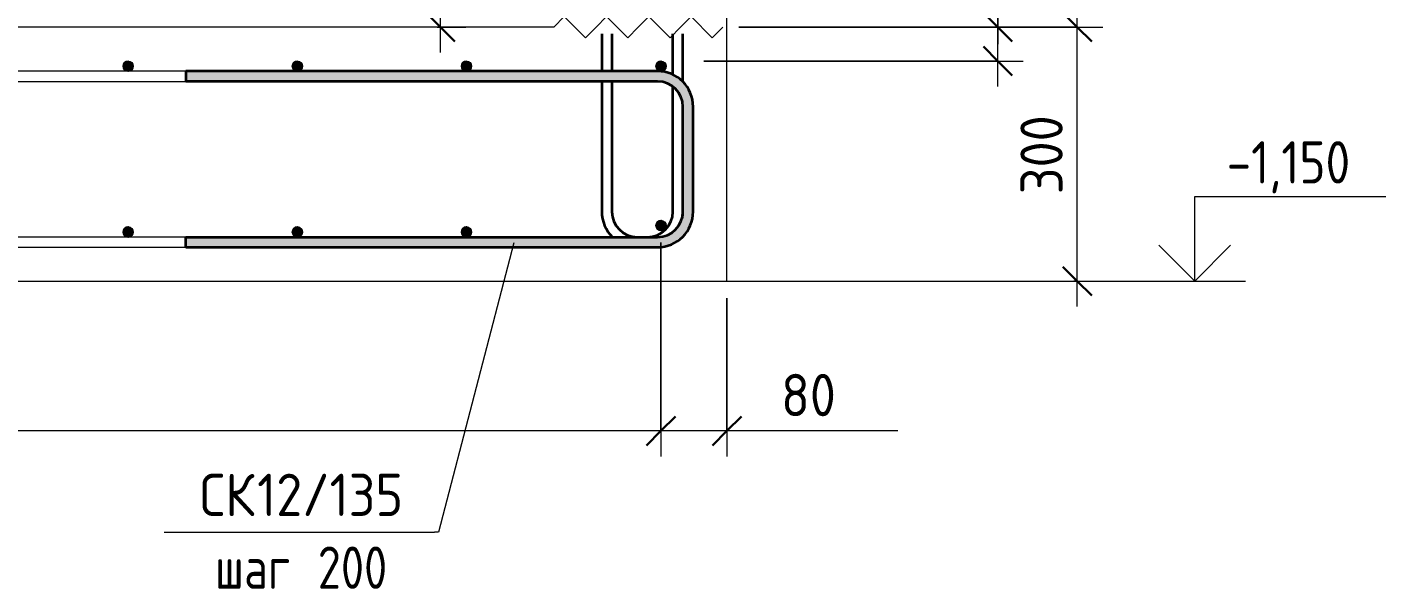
# Model space of a CAD drawing. Header units: millimetres. Extents: x 3129 to 68349, y -1586 to 12682.
# Drawn here: x 5638 to 7245, y -1514 to -850 of the extents above; entities that cross this region are included whole.
import ezdxf

# ---------------------------------------------------------------- set-up
doc = ezdxf.new("R2010")
doc.units = ezdxf.units.MM
doc.linetypes.add('01 Штриховая _2 мм_', pattern=[3, 2, -1])
for name, color, linetype, lineweight in [('AA_Dim', 7, 'Continuous', 9), ('AA_Dim-20', 7, 'Continuous', 9), ('AA_Linii', 7, 'Continuous', 9), ('AA_Oformlenie', 7, 'Continuous', 9), ('AA_Vinoska', 7, 'Continuous', 9), ('AA_Visotnaya otmetka', 7, 'Continuous', 9), ('AF_Lestnica', 7, '01 Штриховая _2 мм_', 9), ('AF_Perekritie_Опалубка', 253, 'Continuous', 20), ('AF_Stena_Гидроизоляция', 253, 'Continuous', 20), ('KR_Armatura', 7, 'Continuous', 20), ('KR_Armatura_Tonkie', 7, 'Continuous', 20)]:
    doc.layers.add(name, color=color, linetype=linetype, lineweight=lineweight)
doc.styles.add('ISOCPEUR', font='isocpeur.ttf', dxfattribs={"width": 0.85, "height": 50})
doc.styles.add('ISOCPEUR_1', font='isocpeur.ttf', dxfattribs={"width": 0.9, "height": 50})
doc.styles.add('ISOCPEUR_2', font='isocpeur.ttf', dxfattribs={"width": 0.8, "height": 50})
doc.dimstyles.new('05_Округл_1мм__прозр_', dxfattribs={"dimscale": 304.8, "dimtxt": 49.799059, "dimasz": 0.111549, "dimexe": 0.098425, "dimexo": 0.065617, "dimgap": 0.006562, "dimtad": 1, "dimdec": 0, "dimdsep": 46, "dimtxsty": 'ISOCPEUR_1', "dimblk1": 'OBLIQUE', "dimblk2": 'OBLIQUE', "dimsah": 1, "dimcen": 0.09, "dimdle": 0.098425, "dimazin": 0, "dimtfac": 1, "dimtdec": 4, "dimtix": 1, "dimtmove": 1, "dimatfit": 3, "dimfxl": 1, "dimtvp": 1, "dimtolj": 1, "dimtzin": 0, "dimlwd": 18, "dimlwe": 18, "dimarcsym": 2})
doc.dimstyles.new('05_Округл_1мм__прозр__1', dxfattribs={"dimscale": 304.8, "dimtxt": 49.799059, "dimasz": 0.111549, "dimexe": 0.098425, "dimexo": 0.065617, "dimgap": 0.006562, "dimtad": 1, "dimdec": 0, "dimdsep": 46, "dimtxsty": 'ISOCPEUR_1', "dimblk1": 'OBLIQUE', "dimblk2": 'OBLIQUE', "dimsah": 1, "dimcen": 0.09, "dimdle": 0.098425, "dimazin": 0, "dimtfac": 1, "dimtdec": 4, "dimtix": 1, "dimtmove": 0, "dimatfit": 3, "dimfxl": 1, "dimtvp": 1, "dimtolj": 1, "dimtzin": 0, "dimlwd": 18, "dimlwe": 18, "dimarcsym": 2})

# ---------------------------------------------------------------- blocks, each defined once
blk = doc.blocks.new('Лестницы 2 - Лестницы 1-3699303-Сечение 7')
at = {"layer": 'AF_Lestnica', "lineweight": 20}
blk.add_line((6465.9, -850), (6465.8, -850), dxfattribs=at)
blk = doc.blocks.new('Последовательность узлов - 3мм масшт20 маскировка-904226-Сечение 7')
at = {"layer": 'AA_Oformlenie'}
for p, q in [((3770.8, -850), (3783.3, -837.5)), ((3808.3, -862.5), (3783.3, -837.5)), ((3820.8, -850), (3808.3, -862.5)), ((3820.8, -850), (3833.3, -837.5)), ((3858.3, -862.5), (3833.3, -837.5)), ((3870.8, -850), (3858.3, -862.5)), ((3870.8, -850), (3883.3, -837.5)), ((3908.3, -862.5), (3883.3, -837.5)), ((3920.8, -850), (3908.3, -862.5)), ((3920.8, -850), (3933.3, -837.5)), ((3958.3, -862.5), (3933.3, -837.5)), ((3970.8, -850), (3958.3, -862.5))]:
    blk.add_line(p, q, dxfattribs=at)
blk = doc.blocks.new('Высотные отметки - Стрелка вверх-400292-Сечение 7')
at = {"layer": 'AA_Vinoska'}
for p, q in [((7018.9, -1050), (7244.9, -1050)), ((7018.9, -1150), (7018.9, -1050)), ((7018.9, -1150), (6976.5, -1107.6)), ((7018.9, -1150), (7061.3, -1107.6)), ((6958.9, -1150), (7078.9, -1150))]:
    blk.add_line(p, q, dxfattribs=at)
blk = doc.blocks.new('DIMBLOCK1-Сечение 7')
at = {"layer": 'AA_Dim-20', "lineweight": 18}
for p, q in [((6387.8, -1104.4), (6387.8, -1357.1)), ((6387.8, -1327.1), (6387.8, -1104.4)), ((6465.8, -1170), (6465.8, -1357.1)), ((6465.8, -1327.1), (6465.8, -1170)), ((6495.8, -1327.1), (6387.8, -1327.1)), ((6509.8, -1327.1), (6426.8, -1327.1)), ((6667.8, -1327.1), (6509.8, -1327.1))]:
    blk.add_line(p, q, dxfattribs=at)
at = {"layer": 'AA_Dim-20', "lineweight": 30}
for p, q in [((6387.8, -1327.1), (6404.8, -1310.1)), ((6465.8, -1327.1), (6482.8, -1310.1)), ((6387.8, -1327.1), (6370.8, -1344.1)), ((6465.8, -1327.1), (6448.8, -1344.1))]:
    blk.add_line(p, q, dxfattribs=at)
at = {"layer": 'AA_Dim-20', "color": 0, "lineweight": 18, "insert": (6529.8, -1259.7), "char_height": 50, "width": 165.486, "attachment_point": 1, "line_spacing_factor": 1.149209, "style": 'ISOCPEUR_1'}
blk.add_mtext('80\\fISOCPEUR|b0|i0|c130|p34|;\\W.9;ㅤ', dxfattribs=at)
blk = doc.blocks.new('_Oblique')
at = {"color": 0, "linetype": 'ByBlock', "lineweight": -2}
blk.add_line((-0.5, -0.5), (0.5, 0.5), dxfattribs=at)
blk = doc.blocks.new('DIMBLOCK2-Сечение 7')
at = {"layer": 'AA_Dim-20', "lineweight": 18}
for p, q in [((6387.8, -1104.4), (6387.8, -1357.1)), ((6387.8, -1327.1), (6387.8, -1104.4)), ((3957.8, -1118), (3957.8, -1357.1)), ((3957.8, -1327.1), (3957.8, -1118)), ((6387.8, -1327.1), (3957.8, -1327.1))]:
    blk.add_line(p, q, dxfattribs=at)
at = {"layer": 'AA_Dim-20', "lineweight": 30}
for p, q in [((3957.8, -1327.1), (3974.8, -1310.1)), ((6387.8, -1327.1), (6404.8, -1310.1)), ((3957.8, -1327.1), (3940.8, -1344.1)), ((6387.8, -1327.1), (6370.8, -1344.1))]:
    blk.add_line(p, q, dxfattribs=at)
at = {"layer": 'AA_Dim-20', "color": 0, "lineweight": 18, "insert": (5000.9, -1259.7), "char_height": 50, "width": 412.566, "attachment_point": 1, "line_spacing_factor": 1.149209, "style": 'ISOCPEUR_1'}
blk.add_mtext('12х200=2400', dxfattribs=at)
blk = doc.blocks.new('DIMBLOCK7-Сечение 7')
at = {"layer": 'AA_Dim-20', "lineweight": 18}
for p, q in [((6786.1, -647.2), (6786.1, -845.3)), ((6786.1, -920), (6786.1, -820)), ((6481.2, -850), (6816.1, -850)), ((6786.1, -850), (6481.2, -850)), ((6786.1, -845.3), (6786.1, -870)), ((6438.4, -890), (6816.1, -890)), ((6786.1, -890), (6438.4, -890))]:
    blk.add_line(p, q, dxfattribs=at)
at = {"layer": 'AA_Dim-20', "lineweight": 30}
for p, q in [((6786.1, -850), (6769.1, -833)), ((6786.1, -850), (6803.1, -867)), ((6786.1, -890), (6769.1, -873)), ((6786.1, -890), (6803.1, -907))]:
    blk.add_line(p, q, dxfattribs=at)
at = {"layer": 'AA_Dim-20', "color": 0, "lineweight": 18, "insert": (6718.8, -825.3), "char_height": 50, "width": 213.753, "attachment_point": 1, "rotation": 90, "line_spacing_factor": 1.149209, "style": 'ISOCPEUR_1'}
blk.add_mtext('з.с. 40', dxfattribs=at)
blk = doc.blocks.new('DIMBLOCK8-Сечение 7')
at = {"layer": 'AA_Dim-20', "lineweight": 30}
for p, q in [((6880.1, -850), (6863.1, -833)), ((6880.1, -850), (6897.1, -867)), ((6880.1, -1150), (6863.1, -1133)), ((6880.1, -1150), (6897.1, -1167))]:
    blk.add_line(p, q, dxfattribs=at)
at = {"layer": 'AA_Dim-20', "lineweight": 18}
for p, q in [((6880.1, -1180), (6880.1, -820)), ((6479.8, -850), (6910.1, -850)), ((6880.1, -850), (6479.8, -850)), ((6876.1, -1150), (6910.1, -1150)), ((6880.1, -1150), (6876.1, -1150))]:
    blk.add_line(p, q, dxfattribs=at)
at = {"layer": 'AA_Dim-20', "color": 0, "lineweight": 18, "insert": (6812.8, -1047.4), "char_height": 50, "width": 113.772, "attachment_point": 1, "rotation": 90, "line_spacing_factor": 1.149209, "style": 'ISOCPEUR_1'}
blk.add_mtext('300', dxfattribs=at)
blk = doc.blocks.new('DIMBLOCK12-Сечение 7')
at = {"layer": 'AA_Dim-20', "lineweight": 18}
for p, q in [((6025.6, -688.7), (6025.6, -771.9)), ((6025.6, -771.9), (6127.1, -825)), ((6291.8, -800), (6097.1, -800)), ((6127.1, -880), (6127.1, -800)), ((6127.1, -800), (6291.8, -800)), ((6123.1, -850), (6157.1, -850)), ((6127.1, -850), (6123.1, -850))]:
    blk.add_line(p, q, dxfattribs=at)
at = {"layer": 'AA_Dim-20', "lineweight": 30}
for p, q in [((6127.1, -800), (6110.1, -783)), ((6127.1, -800), (6144.1, -817)), ((6127.1, -850), (6110.1, -833)), ((6127.1, -850), (6144.1, -867))]:
    blk.add_line(p, q, dxfattribs=at)
at = {"layer": 'AA_Dim-20', "color": 0, "lineweight": 18, "insert": (5958.3, -751.9), "char_height": 50, "width": 75.848, "attachment_point": 1, "rotation": 90, "line_spacing_factor": 1.149209, "style": 'ISOCPEUR_1'}
blk.add_mtext('50', dxfattribs=at)
blk = doc.blocks.new('042_М_Арматуры - Диам длина поз _ Комментарий-2260297-Сечение 7')
at = {"layer": 'AA_Vinoska'}
blk.add_line((4423.6, -557.5), (4743.6, -557.5), dxfattribs=at)

msp = doc.modelspace()

# ---------------------------------------------------------------- hatches: boundary and pattern name
at = {"layer": 'KR_Armatura'}
h = msp.add_hatch(color=256, dxfattribs=at)
edge = h.paths.add_edge_path()
edge.add_arc((5757.8255, -896), 6, 0, 360)
for points in [[(5757.8255, -902), (5763.0217, -899), (5763.0217, -893), (5757.8255, -890), (5752.6294, -893), (5752.6294, -899)], [(5957.8268, -902), (5963.023, -899), (5963.023, -893), (5957.8268, -890), (5952.6307, -893), (5952.6307, -899)], [(6157.8282, -902), (6163.0243, -899), (6163.0243, -893), (6157.8282, -890), (6152.632, -893), (6152.632, -899)], [(6387.8299, -902), (6393.026, -899), (6393.026, -893), (6387.8299, -890), (6382.6337, -893), (6382.6337, -899)], [(5757.8255, -1098), (5763.0217, -1095), (5763.0217, -1089), (5757.8255, -1086), (5752.6294, -1089), (5752.6294, -1095)], [(5957.8268, -1098), (5963.023, -1095), (5963.023, -1089), (5957.8268, -1086), (5952.6307, -1089), (5952.6307, -1095)], [(6157.8282, -1098), (6163.0243, -1095), (6163.0243, -1089), (6157.8282, -1086), (6152.632, -1089), (6152.632, -1095)], [(6387.8299, -1090.385), (6393.026, -1087.385), (6393.026, -1081.385), (6387.8299, -1078.385), (6382.6337, -1081.385), (6382.6337, -1087.385)]]:
    msp.add_hatch(color=256, dxfattribs=at).paths.add_polyline_path(points)
h = msp.add_hatch(color=256, dxfattribs=at)
edge = h.paths.add_edge_path()
edge.add_arc((5957.8268, -896), 6, 0, 360)
h = msp.add_hatch(color=256, dxfattribs=at)
edge = h.paths.add_edge_path()
edge.add_arc((6157.8282, -896), 6, 0, 360)
h = msp.add_hatch(color=256, dxfattribs=at)
edge = h.paths.add_edge_path()
edge.add_arc((6387.8299, -896), 6, 0, 360)
h = msp.add_hatch(color=256, dxfattribs=at)
edge = h.paths.add_edge_path()
edge.add_arc((5757.8255, -1092), 6, 0, 360)
h = msp.add_hatch(color=256, dxfattribs=at)
edge = h.paths.add_edge_path()
edge.add_arc((5957.8268, -1092), 6, 0, 360)
h = msp.add_hatch(color=256, dxfattribs=at)
edge = h.paths.add_edge_path()
edge.add_arc((6157.8282, -1092), 6, 0, 360)
h = msp.add_hatch(color=256, dxfattribs=at)
edge = h.paths.add_edge_path()
edge.add_arc((6387.8299, -1084.385), 6, 0, 360)
at = {"layer": 'KR_Armatura_Tonkie'}
for points in [[(6317.8177, -914), (6383.7905, -914), (6383.7905, -902), (5825.7905, -902), (5825.7905, -914), (6301.7819, -914)], [(6420.1636, -944), (6425.7905, -944), (6424.3594, -933.1296), (6420.1636, -923), (6413.489, -914.3015), (6404.7905, -907.6269), (6394.6609, -903.4311), (6383.7905, -902), (6383.7905, -914), (6391.5551, -915.0222), (6398.7905, -918.0192), (6405.1673, -923), (6409.7713, -929), (6412.7683, -936.2354), (6413.8177, -944), (6415.9845, -944)], [(6413.8177, -1068), (6425.7905, -1068), (6425.7905, -944), (6413.7905, -944), (6413.7905, -1068)], [(6383.7905, -1110), (6394.6609, -1108.5689), (6404.7905, -1104.3731), (6413.8177, -1097.2701), (6420.1636, -1089), (6424.3594, -1078.8704), (6425.7905, -1068), (6413.7905, -1068), (6412.7683, -1075.7646), (6409.7713, -1083), (6404.5187, -1089.5854), (6398.7905, -1093.9808), (6391.5551, -1096.9778), (6383.7905, -1098), (6383.7905, -1108.5689)], [(6317.8177, -1110), (6383.7905, -1110), (6383.7905, -1098), (5825.7905, -1098), (5825.7905, -1110), (6301.7819, -1110)]]:
    msp.add_hatch(color=256, dxfattribs=at).paths.add_polyline_path(points)

# ---------------------------------------------------------------- linework, layer by layer
at = {"layer": 'AA_Linii'}
for p, q in [((6387.7905, -902), (3841.7905, -902)), ((3841.7905, -914), (6386.7905, -914)), ((6157.7905, -1092), (6157.7905, -1098)), ((6387.7905, -1090.385), (6387.7905, -1084.385)), ((5957.7905, -1098), (4377.7905, -1098)), ((4410.7905, -1110), (5835.7905, -1110))]:
    msp.add_line(p, q, dxfattribs=at)
at = {"layer": 'AA_Vinoska'}
for p, q in [((6213.6641, -1104.7338), (6124.7541, -1446.6954)), ((6124.7541, -1446.6954), (6120.1329, -1446.6954))]:
    msp.add_line(p, q, dxfattribs=at)
at = {"layer": 'AA_Visotnaya otmetka'}
for p, q in [((6396.541, -1150), (6782.3055, -1150)), ((6782.3055, -1150), (7018.9077, -1150))]:
    msp.add_line(p, q, dxfattribs=at)
at = {"layer": 'AF_Perekritie_Опалубка'}
for p, q in [((6260.9416, -850), (3970.7905, -850)), ((6465.8305, -1150), (6465.8305, -850)), ((3770.8165, -1150), (6465.8305, -1150)), ((6465.9347, -1150), (6465.8305, -1150))]:
    msp.add_line(p, q, dxfattribs=at)
at = {"layer": 'AF_Stena_Гидроизоляция'}
msp.add_line((6465.8305, -850), (6465.8305, -318), dxfattribs=at)
at = {"layer": 'KR_Armatura'}
for p, q in [((5757.8255, -890), (5752.6294, -893)), ((5752.6294, -893), (5752.6294, -899)), ((5752.6294, -899), (5757.8255, -902)), ((5757.9168, -890), (5757.7905, -890)), ((5763.0217, -893), (5757.8255, -890)), ((5757.8255, -902), (5763.0217, -899)), ((5763.0217, -899), (5763.0217, -893)), ((5957.8268, -890), (5952.6307, -893)), ((5952.6307, -893), (5952.6307, -899)), ((5952.6307, -899), (5957.8268, -902)), ((5957.9214, -890), (5957.7905, -890)), ((5957.7905, -890), (5957.8268, -890)), ((5963.023, -893), (5957.8268, -890)), ((5957.8268, -902), (5963.023, -899)), ((5963.023, -899), (5963.023, -893)), ((6157.8282, -890), (6152.632, -893)), ((6152.632, -893), (6152.632, -899)), ((6152.632, -899), (6157.8282, -902)), ((6157.9263, -890), (6157.7905, -890)), ((6157.7999, -890), (6157.8282, -890)), ((6163.0243, -893), (6157.8282, -890)), ((6157.8282, -902), (6163.0243, -899)), ((6163.0243, -899), (6163.0243, -893)), ((6387.8299, -890), (6382.6337, -893)), ((6382.6337, -893), (6382.6337, -899)), ((6382.6337, -899), (6387.8299, -902)), ((6387.9325, -890), (6387.7905, -890)), ((6387.7905, -890), (6387.8299, -890)), ((6393.026, -893), (6387.8299, -890)), ((6387.8299, -902), (6393.026, -899)), ((6393.026, -899), (6393.026, -893)), ((5757.9168, -902), (5757.8255, -902)), ((5957.9214, -902), (5957.8268, -902)), ((6157.9263, -902), (6157.8282, -902)), ((6387.9325, -902), (6387.8299, -902)), ((5757.8255, -1086), (5752.6294, -1089)), ((5752.6294, -1089), (5752.6294, -1095)), ((5757.9168, -1086), (5757.7905, -1086)), ((5763.0217, -1089), (5757.8255, -1086)), ((5763.0217, -1095), (5763.0217, -1089)), ((5957.8268, -1086), (5952.6307, -1089)), ((5952.6307, -1089), (5952.6307, -1095)), ((5957.9214, -1086), (5957.7905, -1086)), ((5957.7905, -1086), (5957.8268, -1086)), ((5963.023, -1089), (5957.8268, -1086)), ((5963.023, -1095), (5963.023, -1089)), ((6157.8282, -1086), (6152.632, -1089)), ((6152.632, -1089), (6152.632, -1095)), ((6157.9263, -1086), (6157.7905, -1086)), ((6157.7999, -1086), (6157.8282, -1086)), ((6163.0243, -1089), (6157.8282, -1086)), ((6163.0243, -1095), (6163.0243, -1089)), ((6387.8299, -1078.385), (6382.6337, -1081.385)), ((6382.6337, -1081.385), (6382.6337, -1087.385)), ((6382.6337, -1087.385), (6387.8299, -1090.385)), ((6387.9325, -1078.385), (6387.7905, -1078.385)), ((6387.7905, -1078.385), (6387.8299, -1078.385)), ((6393.026, -1081.385), (6387.8299, -1078.385)), ((6387.8299, -1090.385), (6393.026, -1087.385)), ((6387.9325, -1090.385), (6387.8299, -1090.385)), ((6393.026, -1087.385), (6393.026, -1081.385)), ((5752.6294, -1095), (5757.8255, -1098)), ((5757.8255, -1098), (5763.0217, -1095)), ((5757.9168, -1098), (5757.8255, -1098)), ((5952.6307, -1095), (5957.8268, -1098)), ((5957.8268, -1098), (5963.023, -1095)), ((5957.9214, -1098), (5957.8268, -1098)), ((6152.632, -1095), (6157.8282, -1098)), ((6157.8282, -1098), (6163.0243, -1095)), ((6157.9263, -1098), (6157.8282, -1098))]:
    msp.add_line(p, q, dxfattribs=at)
for centre in [(5757.8255, -896), (5957.8268, -896), (6157.8282, -896), (6387.8299, -896), (5757.8255, -1092), (5957.8268, -1092), (6157.8282, -1092), (6387.8299, -1084.385)]:
    msp.add_circle(centre, 6, dxfattribs=at)
for centre in [(5757.7905, -896), (5957.7905, -896), (6157.7905, -896), (6387.7905, -896), (5757.7905, -1092), (5957.7905, -1092), (6157.7905, -1092), (6387.7905, -1084.385)]:
    msp.add_arc(centre, 6, 90, 270, dxfattribs=at)
at = {"layer": 'KR_Armatura_Tonkie', "lineweight": 35}
for p, q in [((6317.8177, -858), (6317.8177, -902)), ((6329.8177, -858), (6329.8177, -902)), ((6401.8177, -906.3956), (6401.8177, -858)), ((6413.8177, -914.7299), (6413.8177, -858)), ((6383.7905, -902), (5825.7905, -902)), ((5825.7905, -902), (5825.7905, -914)), ((6383.7905, -914), (5825.7905, -914)), ((6317.8177, -914), (6317.8177, -1068)), ((6329.8177, -914), (6329.8177, -1068)), ((6401.8177, -1068), (6401.8177, -920.3421)), ((6413.7905, -1068), (6413.7905, -944)), ((6413.8177, -1068), (6413.8177, -944)), ((6425.7905, -1068), (6425.7905, -944)), ((5825.7905, -1098), (6383.7905, -1098)), ((5825.7905, -1110), (5825.7905, -1098)), ((6359.8177, -1098), (6371.8177, -1098)), ((5825.7905, -1110), (6383.7905, -1110)), ((6359.8177, -1110), (6371.8177, -1110))]:
    msp.add_line(p, q, dxfattribs=at)
for centre, radius, start, end in [((6383.7905, -944), 42, 0, 90), ((6383.7905, -944), 30, 360, 90), ((6359.8177, -1068), 42, 180, 225.6776046), ((6359.8177, -1068), 30, 180, 270), ((6371.8177, -1068), 30, 270, 0), ((6383.7905, -1068), 30, 270, 0), ((6383.7905, -1068), 42, 270, 360), ((6371.8177, -1068), 42, 349.2857143, 360)]:
    msp.add_arc(centre, radius, start, end, dxfattribs=at)

# ---------------------------------------------------------------- block references
at = {"layer": 'AA_Linii'}
msp.add_blockref('Лестницы 2 - Лестницы 1-3699303-Сечение 7', (0, 0), dxfattribs=at)
at = {"layer": 'AA_Oformlenie'}
msp.add_blockref('Последовательность узлов - 3мм масшт20 маскировка-904226-Сечение 7', (2490.151, 0), dxfattribs=at)
at = {"layer": 'AA_Vinoska'}
for name, p in [('Высотные отметки - Стрелка вверх-400292-Сечение 7', (0, 0)), ('042_М_Арматуры - Диам длина поз _ Комментарий-2260297-Сечение 7', (1376.541, -889.2203))]:
    msp.add_blockref(name, p, dxfattribs=at)

# ---------------------------------------------------------------- texts
at = {"layer": 'AA_Vinoska', "char_height": 50, "attachment_point": 1}
for s, insert, width, style in [('СК', (5842.4257, -1377.6133), 82.253137, 'ISOCPEUR_1'), ('12/135', (5910.2913, -1377.6133), 210.683475, 'ISOCPEUR_1'), (' 200', (5956.474, -1463.5944), 133.4008, 'ISOCPEUR_2'), ('шаг', (5860.1657, -1463.5944), 116.7257, 'ISOCPEUR_2')]:
    msp.add_mtext(s, dxfattribs=dict(at, insert=insert, width=width, style=style))
at = {"layer": 'AA_Visotnaya otmetka', "insert": (7056.7038, -984.6772), "char_height": 50, "width": 173.289332, "attachment_point": 1, "line_spacing_factor": 1.149209, "style": 'ISOCPEUR'}
msp.add_mtext('-1,150', dxfattribs=at)

# ---------------------------------------------------------------- dimensions: what is measured, and where the dimension line sits
at = {"layer": 'AA_Dim', "lineweight": 18}
for base, p1, p2, override, picture, middle in [((6786.1034, -850), (6418.4202, -890), (6461.2019, -850), {"dimpost": 'з.с. <>', "dimfxl": 58.568536}, 'DIMBLOCK7-Сечение 7', (6752.114, -718.4171)), ((6127.1462, -800), (6103.1046, -850), (6311.7905, -800), {"dimpost": '<>', "dimfxl": 214.592261}, 'DIMBLOCK12-Сечение 7', (5991.6311, -713.9846))]:
    dim = msp.add_linear_dim(base=base, p1=p1, p2=p2, angle=90, dimstyle='05_Округл_1мм__прозр_', override=override, dxfattribs=at)
    dim.commit()
    dim.dimension.update_dxf_attribs({"geometry": picture, "text_midpoint": middle, "dimtype": 160, "text_rotation": 90})
dim = msp.add_linear_dim(base=(6880.1412, -850), p1=(6856.0996, -1150), p2=(6459.8407, -850), angle=90, dimstyle='05_Округл_1мм__прозр__1', override={"dimpost": '<>', "dimfxl": 497.012201}, dxfattribs=at)
dim.commit()
dim.dimension.update_dxf_attribs({"geometry": 'DIMBLOCK8-Сечение 7', "text_midpoint": (6853.1412, -1000)})
dim = msp.add_linear_dim(base=(3957.7905, -1327.0617), p1=(6387.7905, -1084.385), p2=(3957.7905, -1098), text='12х200=2400', dimstyle='05_Округл_1мм__прозр__1', override={"dimpost": '<>', "dimfxl": 2430.038142}, dxfattribs=at)
dim.commit()
dim.dimension.update_dxf_attribs({"geometry": 'DIMBLOCK2-Сечение 7', "text_midpoint": (5172.7905, -1300.0617)})
dim = msp.add_linear_dim(base=(6387.7905, -1327.0617), p1=(6465.8305, -1150), p2=(6387.7905, -1084.385), text='80ㅤ', dimstyle='05_Округл_1мм__прозр_', override={"dimpost": '<>', "dimfxl": 101.958668}, dxfattribs=at)
dim.commit()
dim.dimension.update_dxf_attribs({"geometry": 'DIMBLOCK1-Сечение 7', "text_midpoint": (6612.5914, -1293.0723), "dimtype": 160})

doc.saveas('drawing.dxf')
